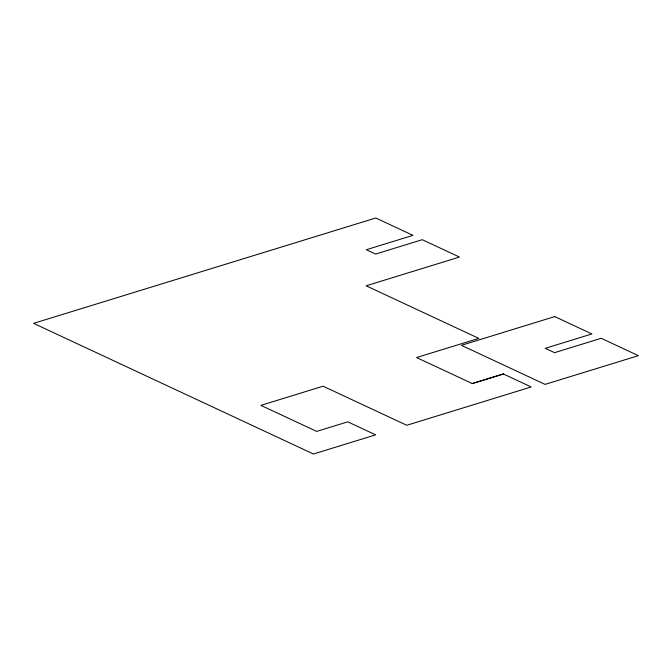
<?xml version="1.0" encoding="UTF-8"?>
<svg xmlns="http://www.w3.org/2000/svg" width="672" height="672" viewBox="0 0 672 672"><rect width="100%" height="100%" fill="white"/><g stroke="black" fill="none" stroke-linecap="round" stroke-linejoin="round"><path stroke-width="1.01" d="M472.198 383.519L503.454 374.01M503.303 373.943L472.349 383.586L416.564 357.546L478.783 338.386L366.131 285.793L459.455 257.057L422.268 239.694L375.606 254.058L366.307 249.724L412.969 235.351L375.782 217.988L33.6 323.35L313.446 454.012L375.656 434.851L347.768 421.831L316.663 431.407L260.879 405.367L323.098 386.207L406.77 425.275L531.199 386.963L503.303 373.943M554.728 316.588L461.404 345.324L545.076 384.392L638.4 355.656L601.213 338.293L554.551 352.666L545.252 348.323L591.914 333.95L554.728 316.588"/></g></svg>
